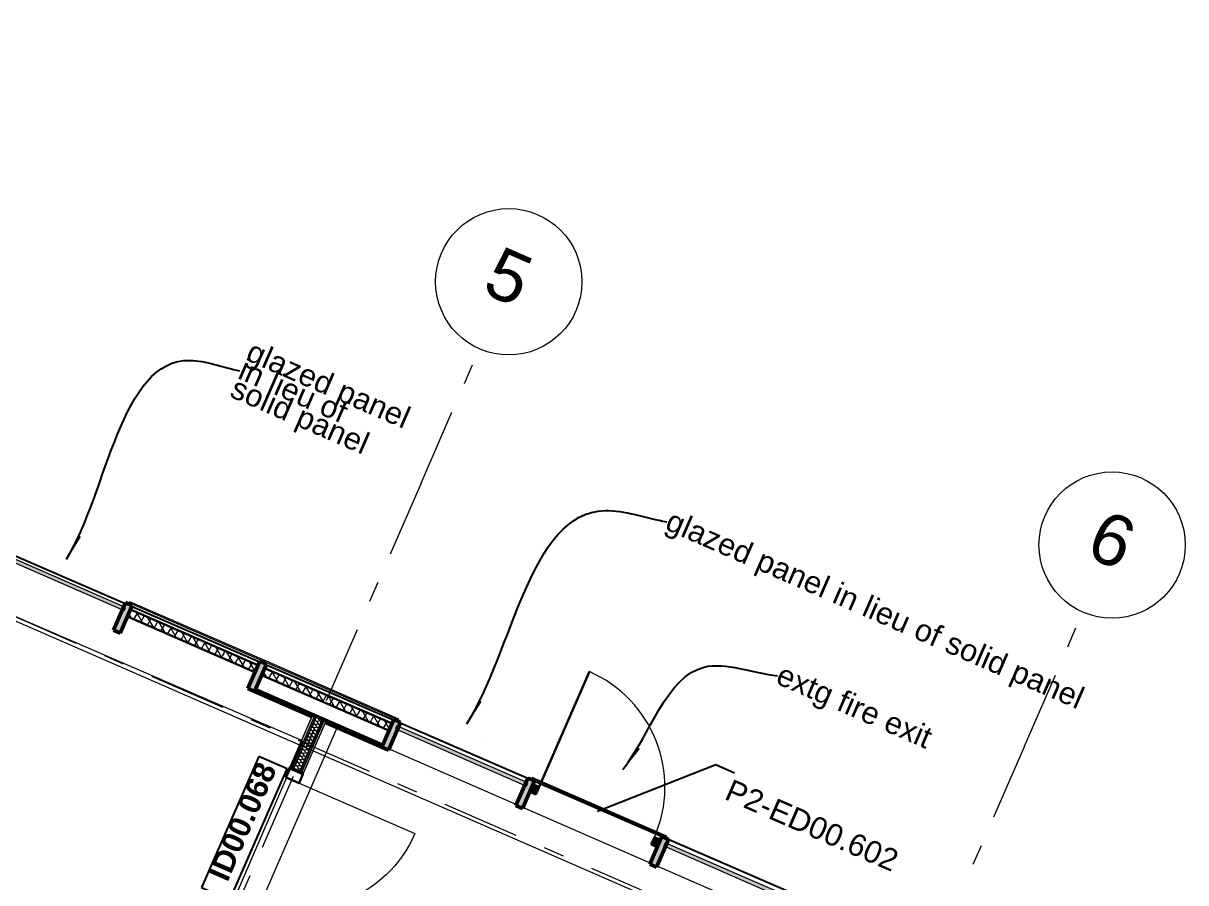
# Model space of a CAD drawing. Header units: millimetres. Extents: x -99530 to 1067232, y -97212 to 137997.
# Drawn here: x 27020 to 34968, y 12111 to 17983 of the extents above; entities that cross this region are included whole.
import ezdxf
from ezdxf.enums import TextEntityAlignment as Align

# ---------------------------------------------------------------- set-up
doc = ezdxf.new("R2010")
doc.units = ezdxf.units.MM
doc.header["$MEASUREMENT"] = 0
doc.linetypes.add('Double Dashed', pattern=[1093.611073, 529.166651, -211.666656, 141.111112, -211.666656])
for name, color, linetype in [('A-15-MG_Structural_Grid', 7, 'Continuous'), ('A-20-M_Floor_Slab', 7, 'Continuous'), ('A-25-M_Curtain_Wall', 7, 'Continuous'), ('A-25-M_Wall_Ext', 7, 'Continuous'), ('A-25-M_Wall_Int', 7, 'Continuous'), ('New_A-05-M_Gross_Int_Siemens', 7, 'Continuous'), ('New_A-25-M_Wall_Int', 7, 'Continuous'), ('New_ArchiCAD Door Markers', 7, 'Continuous'), ('New_ArchiCAD Doors', 7, 'Continuous')]:
    doc.layers.add(name, color=color, linetype=linetype)
for name, color, linetype, lineweight, true_color in [('A-15-MG_Structural_Grid_Pen_No__163', 7, 'Continuous', 0, 0x750077), ('A-25-M_Curtain_Wall_Pen_No__144', 7, 'Continuous', 0, 0xc8c8c8), ('A-25-M_Curtain_Wall_Pen_No__165', 7, 'Continuous', 0, 0x006060), ('A-25-M_Curtain_Wall_Pen_No__27', 7, 'Continuous', 50, 0x2a2a2a), ('A-25-M_Curtain_Wall_Pen_No__43', 7, 'Continuous', 30, 0x444444), ('A-25-M_Wall_Ext_Pen_No__64', 7, 'Continuous', 20, 0x606060), ('A-25-M_Wall_Int_Pen_No__107', 7, 'Continuous', 15, 0xa6a6a6), ('A-25-M_Wall_Int_Pen_No__27', 7, 'Continuous', 50, 0x2a2a2a), ('A-95-P_Text_1_50_GA_Pen_No__46', 7, 'Continuous', 35, 0x444444), ('ArchiCAD Doors_Pen_No__103', 7, 'Continuous', 15, 0xa6a6a6), ('ArchiCAD Doors_Pen_No__43', 7, 'Continuous', 30, 0x444444), ('New_A-05-M_Gross_Int_Siemens_Pen_No__74', 7, 'Continuous', 20, 0x606060), ('New_A-25-M_Wall_Int_Pen_No__107', 7, 'Continuous', 15, 0xa6a6a6), ('New_ArchiCAD Doors_Pen_No__43', 7, 'Continuous', 30, 0x444444), ('New_ArchiCAD Doors_Pen_No__63', 7, 'Continuous', 20, 0x606060)]:
    doc.layers.add(name, color=color, linetype=linetype, lineweight=lineweight, true_color=true_color)
for name, color, linetype, lineweight in [('A-20-M_Floor_Slab_Pen_No__89', 8, 'Continuous', 20), ('A-25-M_Curtain_Wall_Pen_No__1', 7, 'Continuous', 13), ('A-95-P_Text_1_50_GA_Pen_No__85', 8, 'Continuous', 20), ('ArchiCAD Doors_Pen_No__3', 7, 'Continuous', 18), ('G-10-P_Topo_Building_Pen_No__194', 7, 'Continuous', 25), ('G-10-P_Topo_Misc_Pen_No__1', 7, 'Continuous', 13), ('New_A-25-M_Wall_Int_Pen_No__1', 7, 'Continuous', 13), ('New_A-95-P_Text_1_50_GA_Pen_No__1', 7, 'Continuous', 13), ('New_A-95-P_Text_1_50_GA_Pen_No__85', 8, 'Continuous', 20), ('New_ArchiCAD Door Markers_Pen_No__1', 7, 'Continuous', 13), ('New_ArchiCAD Door Markers_Pen_No__5', 7, 'Continuous', 25), ('New_ArchiCAD Doors_Pen_No__1', 7, 'Continuous', 13), ('New_ArchiCAD Zone Stamps_Pen_No__6', 7, 'Continuous', 35)]:
    doc.layers.add(name, color=color, linetype=linetype, lineweight=lineweight)
doc.styles.add('GENERATED_STYLE_1', font='')
doc.styles.add('GENERATED_STYLE_2', font='')
doc.styles.add('GENERATED_STYLE_3', font='')
doc.styles.add('GENERATED_STYLE_4', font='')
doc.styles.get('GENERATED_STYLE_1').set_extended_font_data('Arial', bold=True)
doc.styles.get('GENERATED_STYLE_2').set_extended_font_data('Swis721 BT', bold=True)
doc.styles.get('GENERATED_STYLE_3').set_extended_font_data('Arial')
doc.styles.get('GENERATED_STYLE_4').set_extended_font_data('Swis721 BT')
doc.dimstyles.new('GENERATED_STYLE__2', dxfattribs={"dimtxt": 0.18, "dimasz": 182.4, "dimexe": 0.18, "dimexo": 0.0625, "dimgap": 0.09, "dimtad": 0, "dimtih": 1, "dimtoh": 1, "dimdec": 4, "dimzin": 0, "dimdsep": 46, "dimcen": 0.09, "dimadec": 0, "dimazin": 0, "dimtfac": 1, "dimtdec": 4, "dimtmove": 0, "dimatfit": 3, "dimldrblk": 'ARROWHEAD_5', "dimfxl": 1, "dimtolj": 1, "dimtzin": 0, "dimarcsym": 0})
doc.dimstyles.new('GENERATED_STYLE__4', dxfattribs={"dimtxt": 0.18, "dimasz": 273.6, "dimexe": 0.18, "dimexo": 0.0625, "dimgap": 0.09, "dimtad": 0, "dimtih": 1, "dimtoh": 1, "dimdec": 4, "dimzin": 0, "dimdsep": 46, "dimcen": 0.09, "dimadec": 0, "dimazin": 0, "dimtfac": 1, "dimtdec": 4, "dimtmove": 0, "dimatfit": 3, "dimldrblk": 'ARROWHEAD_5', "dimfxl": 1, "dimtolj": 1, "dimtzin": 0, "dimarcsym": 0})
pattern_1 = [(60, (0, 0), (-43.30127, 25), []), (120, (0, 0), (43.30127, 25), [])]
pattern_2 = [(103.994, (0, 0), (-1137.956, 451.32), [0, -965.2, 0, -1079.5, 0, -1031.875]), (73.994, (0, 0), (-1195.13, 1745.31), [0, -520.7, 0, -869.95, 0, -333.375]), (33.994, (-311.5, -716.2), (785.414, 1814.82), [0, -317.5, 0, -1143, 0, -1492.25]), (23.994, (-311.5, -716.2), (250.28, 1972.77), [0, -158.75, 0, -749.3, 0, -857.25])]

# ---------------------------------------------------------------- blocks, each defined once
blk = doc.blocks.new('Meeting Room_INB 0202_7_1', base_point=(29993.7, 8916.2))
at = {"layer": 'New_A-05-M_Gross_Int_Siemens_Pen_No__74', "linetype": 'Continuous'}
for p, q in [((29168.4, 13178.4), (26274.8, 6542.4)), ((33142, 11445.7), (29168.4, 13178.4))]:
    blk.add_line(p, q, dxfattribs=at)
at = {"layer": 'New_ArchiCAD Zone Stamps_Pen_No__6'}
for tag, height, style, p in [('ROOM_NAME', 250, 'GENERATED_STYLE_1', (29370.5, 10384.4)), ('zoneNameLine2', 250, 'GENERATED_STYLE_1', (29182.1, 9952.3)), ('ROOM_NUMBER', 200, 'GENERATED_STYLE_3', (28993.7, 9531.6)), ('measuredAreaCode', 200, 'GENERATED_STYLE_3', (28836.6, 9171.5)), ('DUMMY_649', 200, 'GENERATED_STYLE_3', (29144, 9037.4)), ('DUMMY_650', 200, 'GENERATED_STYLE_3', (29633.4, 8824)), ('DUMMY_651', 133.3, 'GENERATED_STYLE_3', (29912.7, 8717.5))]:
    blk.add_attdef(tag, text='', height=height, rotation=336.44041, dxfattribs=dict(at, style=style)).set_placement(p, align=Align.TOP_LEFT)
blk = doc.blocks.new('Siemens Lounge_INB 0201_9_1', base_point=(22025, 10315.2))
at = {"layer": 'New_A-05-M_Gross_Int_Siemens_Pen_No__74', "linetype": 'Continuous'}
for p, q in [((28930, 13080.2), (19385, 17211.5)), ((24453.4, 2715.5), (28930, 13080.2))]:
    blk.add_line(p, q, dxfattribs=at)
at = {"layer": 'New_ArchiCAD Zone Stamps_Pen_No__6'}
for tag, height, style, p in [('ROOM_NAME', 250, 'GENERATED_STYLE_1', (21227, 11859.6)), ('zoneNameLine2', 250, 'GENERATED_STYLE_1', (21038.6, 11427.5)), ('ROOM_NUMBER', 200, 'GENERATED_STYLE_3', (20850.1, 11006.8)), ('measuredAreaCode', 200, 'GENERATED_STYLE_3', (20693.1, 10646.7)), ('DUMMY_649', 200, 'GENERATED_STYLE_3', (21000.5, 10512.7)), ('DUMMY_650', 200, 'GENERATED_STYLE_3', (21629.7, 10238.3)), ('DUMMY_651', 133.3, 'GENERATED_STYLE_3', (21909, 10131.8))]:
    blk.add_attdef(tag, text='', height=height, rotation=336.44041, dxfattribs=dict(at, style=style)).set_placement(p, align=Align.TOP_LEFT)
blk = doc.blocks.new('Slab_1_1', base_point=(376.7, -362.2))
at = {"layer": 'A-20-M_Floor_Slab_Pen_No__89', "linetype": 'Continuous', "flags": 128}
blk.add_lwpolyline([(376.7, -362.2), (7790.9, 6537.3), (7705.8, 6629.2), (10938.2, 9637.2), (15227.2, 7766.9), (19349.1, 17219.8), (53673.3, 2252.7), (53966.7, 2124.8), (49754.8, -7534.4), (49461.5, -7406.5), (44390.1, -19036.6), (3614.3, -1256.3), (3424.6, -1691.3)], close=True, dxfattribs=at)
blk = doc.blocks.new('Curtain Wall_1_1')
at = {"layer": 'A-25-M_Curtain_Wall', "linetype": 'Continuous', "lineweight": 0, "true_color": 0x000000}
h = blk.add_hatch(dxfattribs=at)
h.set_pattern_fill('Batt_Insulation_0001', color=178, style=0, pattern_type=2)
h.set_pattern_definition(pattern_1)
h.paths.add_polyline_path([(28624.6, 13597.9), (27753.8, 13977.6), (27733, 13929.9), (28603.8, 13550.2)])
h = blk.add_hatch(dxfattribs=at)
h.set_pattern_fill('Batt_Insulation_0001', color=178, style=0, pattern_type=2)
h.set_pattern_definition(pattern_1)
h.paths.add_polyline_path([(29541.3, 13198.3), (28670.4, 13577.9), (28649.6, 13530.3), (29520.5, 13150.6)])
at = {"layer": 'A-25-M_Curtain_Wall_Pen_No__144', "linetype": 'Continuous'}
for points in [[(27719.9, 14025.1), (27638, 13837.1), (27683.8, 13817.2), (27765.7, 14005.1)], [(28636.6, 13625.4), (28554.7, 13437.5), (28600.5, 13417.5), (28682.4, 13605.4)], [(29553.3, 13225.8), (29471.3, 13037.9), (29517.2, 13017.9), (29599.1, 13205.8)], [(30469.9, 12826.1), (30388, 12638.2), (30433.8, 12618.2), (30515.8, 12806.2)], [(31386.6, 12426.5), (31304.7, 12238.6), (31350.5, 12218.6), (31432.4, 12406.5)]]:
    blk.add_hatch(color=256, dxfattribs=at).paths.add_polyline_path(points)
at = {"layer": 'A-25-M_Curtain_Wall_Pen_No__165', "linetype": 'Continuous', "lineweight": 0, "true_color": 0x001818}
for points in [[(26815.6, 14360.4), (27710.2, 13970.4), (27719.8, 13992.4), (26825.2, 14382.4)], [(29565.6, 13161.5), (30460.3, 12771.4), (30469.9, 12793.4), (29575.2, 13183.5)], [(31398.9, 12362.2), (32293.6, 11972.2), (32303.2, 11994.2), (31408.5, 12384.2)]]:
    blk.add_hatch(color=168, dxfattribs=at).paths.add_polyline_path(points)
at = {"layer": 'ArchiCAD Doors_Pen_No__103', "linetype": 'Continuous'}
for points in [[(30483.8, 12732.8), (30525, 12714.8), (30547, 12765.3), (30505.8, 12783.2)], [(31376.6, 12403.6), (31335.4, 12421.6), (31313.4, 12371.2), (31354.6, 12353.2)]]:
    blk.add_hatch(color=256, dxfattribs=at).paths.add_polyline_path(points)
at = {"layer": 'A-25-M_Curtain_Wall_Pen_No__1', "linetype": 'Continuous'}
for p, q in [((26815.6, 14360.4), (27710.2, 13970.4)), ((27719.8, 13992.4), (26825.2, 14382.4)), ((27710.2, 13970.4), (27719.8, 13992.4)), ((29575.2, 13183.5), (29565.6, 13161.5)), ((29565.6, 13161.5), (30460.3, 12771.4)), ((30469.9, 12793.4), (29575.2, 13183.5)), ((30460.3, 12771.4), (30469.9, 12793.4)), ((31408.5, 12384.2), (31398.9, 12362.2)), ((31398.9, 12362.2), (32293.6, 11972.2)), ((32303.2, 11994.2), (31408.5, 12384.2))]:
    blk.add_line(p, q, dxfattribs=at)
at = {"layer": 'A-25-M_Curtain_Wall_Pen_No__27', "linetype": 'Continuous'}
for p, q in [((27719.9, 14025.1), (27638, 13837.1)), ((27683.8, 13817.2), (27765.7, 14005.1)), ((27765.7, 14005.1), (27719.9, 14025.1)), ((27638, 13837.1), (27683.8, 13817.2)), ((28636.6, 13625.4), (28554.7, 13437.5)), ((28600.5, 13417.5), (28682.4, 13605.4)), ((28682.4, 13605.4), (28636.6, 13625.4)), ((28554.7, 13437.5), (28600.5, 13417.5)), ((29553.3, 13225.8), (29471.3, 13037.9)), ((29517.2, 13017.9), (29599.1, 13205.8)), ((29599.1, 13205.8), (29553.3, 13225.8)), ((29471.3, 13037.9), (29517.2, 13017.9)), ((30469.9, 12826.1), (30388, 12638.2)), ((30433.8, 12618.2), (30515.8, 12806.2)), ((30515.8, 12806.2), (30469.9, 12826.1)), ((30388, 12638.2), (30433.8, 12618.2)), ((31386.6, 12426.5), (31304.7, 12238.6)), ((31350.5, 12218.6), (31432.4, 12406.5)), ((31432.4, 12406.5), (31386.6, 12426.5)), ((31304.7, 12238.6), (31350.5, 12218.6))]:
    blk.add_line(p, q, dxfattribs=at)
at = {"layer": 'A-25-M_Curtain_Wall_Pen_No__43', "linetype": 'Continuous'}
for p, q in [((28603.8, 13550.2), (27733, 13929.9)), ((27753.8, 13977.6), (28624.6, 13597.9)), ((29520.5, 13150.6), (28649.6, 13530.3)), ((28670.4, 13577.9), (29541.3, 13198.3))]:
    blk.add_line(p, q, dxfattribs=at)
at = {"layer": 'ArchiCAD Doors_Pen_No__3', "linetype": 'Continuous'}
blk.add_arc((30547, 12765.3), 860, 336.44455, 66.44455, dxfattribs=at)
at = {"layer": 'ArchiCAD Doors_Pen_No__43', "linetype": 'Continuous'}
for p, q in [((30547, 12765.3), (30890.7, 13553.6)), ((30505.8, 12783.2), (30483.8, 12732.8)), ((30483.8, 12732.8), (30525, 12714.8)), ((30547, 12765.3), (30505.8, 12783.2)), ((30525, 12714.8), (30547, 12765.3)), ((31335.4, 12421.6), (31313.4, 12371.2)), ((31376.6, 12403.6), (31335.4, 12421.6)), ((31354.6, 12353.2), (31376.6, 12403.6)), ((31313.4, 12371.2), (31354.6, 12353.2))]:
    blk.add_line(p, q, dxfattribs=at)
blk = doc.blocks.new('*X257')
at = {"layer": 'New_A-25-M_Wall_Int_Pen_No__107', "linetype": 'Continuous'}
for p, q in [((29020.1, 13193.2), (29031.7, 13195.9)), ((29027.7, 13210.6), (29033.6, 13200.3)), ((29029.6, 13215), (29041.2, 13217.7)), ((29041.3, 13225.3), (29043.1, 13222.1)), ((28989.6, 13123.3), (28995.5, 13113)), ((28991.5, 13127.7), (29003.1, 13130.4)), ((28999.1, 13145.2), (29005, 13134.8)), ((29001, 13149.5), (29012.6, 13152.3)), ((29008.7, 13167), (29014.5, 13156.6)), ((29010.6, 13171.4), (29022.1, 13174.1)), ((29018.2, 13188.8), (29024, 13178.5)), ((28951.6, 13036), (28957.4, 13025.7)), ((28953.5, 13040.4), (28965, 13043.1)), ((28961.1, 13057.9), (28966.9, 13047.5)), ((28963, 13062.2), (28974.6, 13065)), ((28970.6, 13079.7), (28976.5, 13069.3)), ((28972.5, 13084.1), (28984.1, 13086.8)), ((28980.1, 13101.5), (28986, 13091.2)), ((28982, 13105.9), (28993.6, 13108.6)), ((28915.4, 12953.1), (28927, 12955.8)), ((28923, 12970.6), (28928.9, 12960.2)), ((28924.9, 12974.9), (28936.5, 12977.7)), ((28932.5, 12992.4), (28938.4, 12982)), ((28934.4, 12996.8), (28946, 12999.5)), ((28942, 13014.2), (28947.9, 13003.9)), ((28943.9, 13018.6), (28955.5, 13021.3)), ((28884.9, 12883.3), (28886.8, 12879.9)), ((28886.8, 12887.6), (28898.4, 12890.4)), ((28894.5, 12905.1), (28900.3, 12894.7)), ((28896.4, 12909.5), (28907.9, 12912.2)), ((28904, 12926.9), (28909.8, 12916.6)), ((28905.9, 12931.3), (28917.5, 12934)), ((28913.5, 12948.7), (28919.4, 12938.4))]:
    blk.add_line(p, q, dxfattribs=at)
for centre, start, end in [((29007.8, 13182.9), 29.57051, 283.31031), ((29017.3, 13204.8), 29.57051, 283.31031), ((29026.8, 13226.6), 133.73127, 283.31031), ((29034.4, 13184.3), 336.44041, 103.31031), ((29043.9, 13206.2), 209.57051, 336.44041), ((29043.9, 13206.2), 336.44041, 103.31031), ((29053.4, 13228), 209.57051, 298.56511), ((28979.3, 13117.5), 29.57051, 283.31031), ((28988.8, 13139.3), 29.57051, 283.31031), ((28998.3, 13161.1), 29.57051, 283.31031), ((29005.8, 13118.9), 209.57051, 336.44041), ((29005.8, 13118.9), 336.44041, 103.31031), ((29015.4, 13140.7), 209.57051, 336.44041), ((29015.4, 13140.7), 336.44041, 103.31031), ((29024.9, 13162.5), 209.57051, 336.44041), ((29024.9, 13162.5), 336.44041, 103.31031), ((29034.4, 13184.3), 209.57051, 336.44041), ((28941.2, 13030.2), 29.57051, 283.31031), ((28950.7, 13052), 29.57051, 283.31031), ((28960.2, 13073.8), 29.57051, 283.31031), ((28969.7, 13095.6), 29.57051, 283.31031), ((28967.8, 13031.6), 336.44041, 103.31031), ((28977.3, 13053.4), 209.57051, 336.44041), ((28977.3, 13053.4), 336.44041, 103.31031), ((28986.8, 13075.2), 209.57051, 336.44041), ((28986.8, 13075.2), 336.44041, 103.31031), ((28996.3, 13097), 209.57051, 336.44041), ((28996.3, 13097), 336.44041, 103.31031), ((28903.1, 12942.9), 29.57051, 283.31031), ((28912.6, 12964.7), 29.57051, 283.31031), ((28922.2, 12986.5), 29.57051, 283.31031), ((28931.7, 13008.3), 29.57051, 283.31031), ((28929.7, 12944.3), 336.44041, 103.31031), ((28939.2, 12966.1), 209.57051, 336.44041), ((28939.2, 12966.1), 336.44041, 103.31031), ((28948.7, 12987.9), 209.57051, 336.44041), ((28948.7, 12987.9), 336.44041, 103.31031), ((28958.3, 13009.7), 209.57051, 336.44041), ((28958.3, 13009.7), 336.44041, 103.31031), ((28967.8, 13031.6), 209.57051, 336.44041), ((28874.6, 12877.4), 29.57051, 119.25309), ((28884.1, 12899.2), 29.57051, 283.31031), ((28893.6, 12921), 29.57051, 283.31031), ((28901.2, 12878.8), 336.44041, 103.31031), ((28910.7, 12900.6), 209.57051, 336.44041), ((28910.7, 12900.6), 336.44041, 103.31031), ((28920.2, 12922.4), 209.57051, 336.44041), ((28920.2, 12922.4), 336.44041, 103.31031), ((28929.7, 12944.3), 209.57051, 336.44041), ((28901.2, 12878.8), 313.13842, 336.44041)]:
    blk.add_arc(centre, 11.9, start, end, dxfattribs=at)
blk = doc.blocks.new('Door 19_3')
at = {"layer": 'New_ArchiCAD Doors_Pen_No__1', "linetype": 'Continuous'}
for p, q in [((-505, -15), (-505, 0)), ((505, -15), (505, 0)), ((-505, -16), (-505, -15)), ((-505, -26), (-505, -16)), ((-505, -76), (-505, -26)), ((-505, -86), (-505, -76)), ((505, -16), (505, -15)), ((505, -26), (505, -16)), ((505, -76), (505, -26)), ((505, -86), (505, -76)), ((-505, -87), (-505, -86)), ((-505, -102), (-505, -87)), ((505, -87), (505, -86)), ((505, -102), (505, -87))]:
    blk.add_line(p, q, dxfattribs=at)
at = {"layer": 'New_ArchiCAD Doors_Pen_No__43', "linetype": 'Continuous'}
for p, q in [((-498, 0), (-505, 0)), ((-505, 0), (-505, -102)), ((-432, 0), (-498, 0)), ((-498, 0), (-498, -102)), ((-432, -102), (-432, 0)), ((498, 0), (432, 0)), ((432, 0), (432, -102)), ((498, 0), (505, 0)), ((498, -102), (498, 0)), ((505, 0), (505, -102)), ((-498, -102), (-505, -102)), ((-498, -102), (-432, -102)), ((432, -102), (498, -102)), ((498, -102), (505, -102))]:
    blk.add_line(p, q, dxfattribs=at)
at = {"layer": 'New_ArchiCAD Doors_Pen_No__63', "linetype": 'Continuous'}
blk.add_line((432, 0), (432, 864), dxfattribs=at)
blk.add_arc((432, 0), 864, 90, 180, dxfattribs=at)
blk = doc.blocks.new('Door Stamp 17_4')
at = {"layer": 'New_ArchiCAD Door Markers_Pen_No__5', "linetype": 'Continuous'}
for p, q in [((488.6, -113.9), (-488.6, -113.9)), ((-488.6, -113.9), (-488.6, -325.7)), ((488.6, -113.9), (-488.6, -113.9)), ((488.6, -325.7), (488.6, -113.9)), ((-488.6, -325.7), (488.6, -325.7))]:
    blk.add_line(p, q, dxfattribs=at)
at = {"layer": 'New_ArchiCAD Door Markers_Pen_No__1', "style": 'GENERATED_STYLE_2'}
blk.add_attdef('AC_WIDO_ID', text='', height=150, rotation=180, dxfattribs=at).set_placement((429.7, -69.3), align=Align.BOTTOM_LEFT)
blk = doc.blocks.new('Wall_30_1', base_point=(29086.3, 13205.7))
at = {"layer": 'New_A-25-M_Wall_Int_Pen_No__107', "linetype": 'Continuous'}
for points in [[(28992.8, 13246.4), (28841.6, 12899.6), (28855.4, 12893.6), (29006.6, 13240.4)], [(29072.6, 13211.7), (28921.4, 12864.8), (28935.1, 12858.8), (29086.3, 13205.7)]]:
    blk.add_hatch(color=256, dxfattribs=at).paths.add_polyline_path(points)
at = {"layer": 'New_A-25-M_Wall_Int_Pen_No__107', "linetype": 'Continuous', "lineweight": 0, "true_color": 0x535353}
for points in [[(29006.6, 13240.4), (28855.4, 12893.6), (28856.3, 12893.2), (29007.5, 13240)], [(29071.7, 13212.1), (28920.5, 12865.2), (28921.4, 12864.8), (29072.6, 13211.7)]]:
    blk.add_hatch(color=251, dxfattribs=at).paths.add_polyline_path(points)
at = {"layer": 'New_A-25-M_Wall_Int_Pen_No__1', "linetype": 'Continuous'}
for p, q in [((29006.6, 13240.4), (28855.4, 12893.6)), ((29007.5, 13240), (28856.3, 12893.2)), ((29016.7, 13236), (28865.5, 12889.2)), ((29062.5, 13216), (28911.3, 12869.2)), ((29071.7, 13212.1), (28920.5, 12865.2)), ((29072.6, 13211.7), (28921.4, 12864.8)), ((28841.6, 12899.6), (28855.4, 12893.6)), ((28855.4, 12893.6), (28856.3, 12893.2)), ((28856.3, 12893.2), (28865.5, 12889.2)), ((28865.5, 12889.2), (28911.3, 12869.2)), ((28911.3, 12869.2), (28920.5, 12865.2)), ((28920.5, 12865.2), (28921.4, 12864.8)), ((28921.4, 12864.8), (28935.1, 12858.8))]:
    blk.add_line(p, q, dxfattribs=at)
at = {"layer": 'New_A-25-M_Wall_Int_Pen_No__1', "linetype": 'Continuous', "flags": 128}
for points in [[(28992.8, 13246.4), (28841.6, 12899.6)], [(28935.1, 12858.8), (29086.3, 13205.7)]]:
    blk.add_lwpolyline(points, dxfattribs=at)
at = {"layer": 'New_A-25-M_Wall_Int', "color": 250, "lineweight": 50, "true_color": 0x2a2a2a}
blk.add_blockref('*X257', (0, 0), dxfattribs=at)
at = {"layer": 'New_ArchiCAD Door Markers'}
ref = blk.add_blockref('Door Stamp 17_4', (28733.3, 12395.9), dxfattribs=dict(at, rotation=246.4404115839914))
ref.add_attrib('AC_WIDO_ID', 'ID00.068', dxfattribs={"layer": 'New_ArchiCAD Door Markers_Pen_No__1', "color": 7, "height": 150, "rotation": 66.44041, "style": 'GENERATED_STYLE_2'}).set_placement((28457.1, 12092.2), align=Align.BOTTOM_LEFT)
at = {"layer": 'New_ArchiCAD Doors', "color": 251, "linetype": 'Continuous', "lineweight": 20, "true_color": 0x606060, "xscale": -1, "zscale": 1000, "rotation": 246.4404115839914}
blk.add_blockref('Door 19_3', (28733.3, 12395.9), dxfattribs=at)
blk = doc.blocks.new('*X316')
at = {"layer": 'New_A-25-M_Wall_Int_Pen_No__107', "linetype": 'Continuous'}
for p, q in [((29020.1, 13236.4), (29019, 13235)), ((29026.2, 13238.5), (29020.1, 13236.4)), ((29024.9, 13248.8), (29024.6, 13246.7)), ((29024.6, 13246.7), (29027.2, 13240.8)), ((29032.6, 13237), (29026.2, 13238.5)), ((29027.2, 13240.8), (29032.6, 13237.1)), ((29032.6, 13237.1), (29039.1, 13236.8)), ((29037.2, 13232.5), (29032.6, 13237)), ((29037.2, 13232.5), (29041.3, 13225.3)), ((29039.1, 13236.8), (29047.7, 13238.9)), ((29059, 13217.6), (29060.2, 13218.2)), ((29060.2, 13218.2), (29062.6, 13220.4)), ((29062.6, 13220.4), (29064.3, 13223.2)), ((29064.3, 13223.2), (29065.2, 13226.4)), ((29065.2, 13229.7), (29064.7, 13231.5)), ((29065.2, 13226.4), (29065.2, 13229.7))]:
    blk.add_line(p, q, dxfattribs=at)
blk = doc.blocks.new('Wall_60_1', base_point=(28600.5, 13417.5))
at = {"layer": 'A-25-M_Wall_Int_Pen_No__107', "linetype": 'Continuous'}
h = blk.add_hatch(dxfattribs=at)
h.set_pattern_fill('613_01__ad_AR_SAND_0001', color=256, style=0, pattern_type=2)
h.set_pattern_definition(pattern_2)
h.paths.add_polyline_path([(28998.8, 13260.2), (28606.5, 13431.3), (28600.5, 13417.5), (28992.8, 13246.4)])
h = blk.add_hatch(dxfattribs=at)
h.set_pattern_fill('613_01__ad_AR_SAND_0001', color=256, style=0, pattern_type=2)
h.set_pattern_definition(pattern_2)
h.paths.add_polyline_path([(29086.3, 13205.7), (29471.3, 13037.8), (29477.3, 13051.5), (29092.3, 13219.4)])
at = {"layer": 'New_A-25-M_Wall_Int_Pen_No__107', "linetype": 'Continuous'}
for points in [[(29012.6, 13254.2), (28998.8, 13260.2), (28992.8, 13246.4), (29006.6, 13240.4)], [(29092.3, 13219.4), (29078.6, 13225.4), (29072.6, 13211.7), (29086.3, 13205.7)]]:
    blk.add_hatch(color=256, dxfattribs=at).paths.add_polyline_path(points)
at = {"layer": 'New_A-25-M_Wall_Int_Pen_No__107', "linetype": 'Continuous', "lineweight": 0, "true_color": 0x535353}
for points in [[(29013.5, 13253.8), (29012.6, 13254.2), (29006.6, 13240.4), (29007.5, 13240)], [(29078.6, 13225.4), (29077.7, 13225.8), (29071.7, 13212.1), (29072.6, 13211.7)]]:
    blk.add_hatch(color=251, dxfattribs=at).paths.add_polyline_path(points)
at = {"layer": 'A-25-M_Wall_Int_Pen_No__27', "linetype": 'Continuous', "flags": 128}
for points in [[(28606.5, 13431.3), (28600.5, 13417.5)], [(28600.5, 13417.5), (28992.8, 13246.4)], [(29477.3, 13051.5), (28606.5, 13431.3)], [(29086.3, 13205.7), (29471.3, 13037.8)], [(29471.3, 13037.8), (29477.3, 13051.5)]]:
    blk.add_lwpolyline(points, dxfattribs=at)
at = {"layer": 'New_A-25-M_Wall_Int_Pen_No__1', "linetype": 'Continuous'}
for p, q in [((28998.8, 13260.2), (28992.8, 13246.4)), ((29006.6, 13240.4), (29012.6, 13254.2)), ((29007.5, 13240), (29013.5, 13253.8)), ((29016.7, 13236), (29022.7, 13249.8)), ((29062.5, 13216), (29068.5, 13229.8)), ((29071.7, 13212.1), (29077.7, 13225.8)), ((29072.6, 13211.7), (29078.6, 13225.4)), ((29086.3, 13205.7), (29092.3, 13219.4))]:
    blk.add_line(p, q, dxfattribs=at)
at = {"layer": 'A-25-M_Wall_Int', "color": 250, "lineweight": 50, "true_color": 0x2a2a2a}
blk.add_blockref('*X316', (0, 0), dxfattribs=at)
blk = doc.blocks.new('Solar Shade Straight 19_3')
at = {"layer": 'A-25-M_Wall_Ext_Pen_No__64', "linetype": 'Continuous'}
for p, q in [((1005, -3.5), (0, -3.5)), ((0, -3.5), (0, -10.5)), ((0, -10.5), (1005, -10.5)), ((1005, -10.5), (1005, -3.5))]:
    blk.add_line(p, q, dxfattribs=at)
blk = doc.blocks.new('Standard grid marker')
at = {"layer": 'A-15-MG_Structural_Grid_Pen_No__163', "linetype": 'Double Dashed'}
for q in [(0, 0), (29726, 0)]:
    blk.add_line((1000, 0), q, dxfattribs=at)
at = {"layer": 'A-15-MG_Structural_Grid_Pen_No__163', "linetype": 'Continuous'}
blk.add_circle((-500, 0), 500, dxfattribs=at)
at = {"layer": 'A-15-MG_Structural_Grid_Pen_No__163', "linetype": 'Double Dashed'}
blk.add_point((1000, 0), dxfattribs=at)
blk.add_point((1000, 0), dxfattribs=at)
at = {"layer": 'A-15-MG_Structural_Grid_Pen_No__163', "style": 'GENERATED_STYLE_4'}
for tag, p in [('AC_MarkerText_1_0', (-500, 41.2)), ('AC_MarkerText_1_1', (31226, 41.2))]:
    blk.add_attdef(tag, text='', height=350, rotation=90, dxfattribs=at).set_placement(p, align=Align.MIDDLE_CENTER)
blk = doc.blocks.new('Standard grid marker_2')
at = {"layer": 'A-15-MG_Structural_Grid_Pen_No__163', "linetype": 'Double Dashed'}
blk.add_line((1909.1, 0), (86140.3, 0), dxfattribs=at)
at = {"layer": 'A-15-MG_Structural_Grid_Pen_No__163', "style": 'GENERATED_STYLE_4'}
for tag, p in [('AC_MarkerText_1_0', (-500, 952.5)), ('AC_MarkerText_1_1', (88549.4, 952.5))]:
    blk.add_attdef(tag, text='', height=350, rotation=360, dxfattribs=at).set_placement(p, align=Align.MIDDLE_CENTER)
blk = doc.blocks.new('ARROWHEAD_5')
at = {"color": 0, "linetype": 'Continuous', "lineweight": 0}
blk.add_line((0, 0), (-1, 0), dxfattribs=at)
blk.add_solid([(-1, 0.2679), (0, 0), (-1, -0.2679), (-1, 0.2679)], dxfattribs=at)

msp = doc.modelspace()

# ---------------------------------------------------------------- linework, layer by layer
at = {"layer": 'G-10-P_Topo_Building_Pen_No__194', "linetype": 'Continuous'}
msp.add_line((54298.8, 2500), (19117.5, 17741.7), dxfattribs=at)
at = {"layer": 'G-10-P_Topo_Misc_Pen_No__1', "linetype": 'Continuous'}
msp.add_line((30197.2, 13082.8), (30197.2, 13082.8), dxfattribs=at)

# ---------------------------------------------------------------- block references
at = {"layer": 'A-15-MG_Structural_Grid', "color": 8, "linetype": 'Continuous', "lineweight": 15, "zscale": 1000, "rotation": 336.440411583993}
msp.add_blockref('Standard grid marker_2', (8103.9, 22153.2), dxfattribs=at)
at = {"layer": 'A-15-MG_Structural_Grid', "color": 8, "linetype": 'Continuous', "lineweight": 15}
ref = msp.add_blockref('Standard grid marker', (30139.5, 15758.5), dxfattribs=dict(at, zscale=1000, rotation=246.440411583993))
ref.add_attrib('AC_MarkerText_1', '5', dxfattribs={"layer": 'A-15-MG_Structural_Grid_Pen_No__163', "color": 216, "true_color": 0x750077, "height": 350, "rotation": 336.44041, "style": 'GENERATED_STYLE_4'}).set_placement((30339.3, 16253.6), align=Align.MIDDLE_CENTER)
ref = msp.add_blockref('Standard grid marker', (34264.4, 13959.8), dxfattribs=dict(at, zscale=1000, rotation=246.440411583993))
ref.add_attrib('AC_MarkerText_1', '6', dxfattribs={"layer": 'A-15-MG_Structural_Grid_Pen_No__163', "color": 216, "true_color": 0x750077, "height": 350, "rotation": 336.44041, "style": 'GENERATED_STYLE_4'}).set_placement((34464.2, 14454.9), align=Align.MIDDLE_CENTER)
at = {"layer": 'A-20-M_Floor_Slab', "color": 8, "linetype": 'Continuous', "lineweight": 20}
msp.add_blockref('Slab_1_1', (376.7, -362.2), dxfattribs=at)
at = {"layer": 'A-25-M_Curtain_Wall', "linetype": 'Continuous', "lineweight": 0}
msp.add_blockref('Curtain Wall_1_1', (0, 0), dxfattribs=at)
at = {"layer": 'A-25-M_Wall_Ext', "color": 251, "linetype": 'Continuous', "lineweight": 20, "true_color": 0x606060, "zscale": 1000}
for p, rotation in [((28666.7, 13619.4), 156.4404115839872), ((29583.3, 13219.7), 156.4404115839872), ((31416.4, 12419.6), 156.4404115839912)]:
    msp.add_blockref('Solar Shade Straight 19_3', p, dxfattribs=dict(at, rotation=rotation))
at = {"layer": 'A-25-M_Wall_Int', "color": 250, "lineweight": 50, "true_color": 0x2a2a2a}
msp.add_blockref('Wall_60_1', (28600.5, 13417.5), dxfattribs=at)
at = {"layer": 'New_A-05-M_Gross_Int_Siemens', "linetype": 'Continuous'}
for name, p in [('Siemens Lounge_INB 0201_9_1', (22025, 10315.2)), ('Meeting Room_INB 0202_7_1', (29993.7, 8916.2))]:
    msp.add_blockref(name, p, dxfattribs=at)
at = {"layer": 'New_A-25-M_Wall_Int', "color": 250, "lineweight": 50, "true_color": 0x2a2a2a}
msp.add_blockref('Wall_30_1', (29086.3, 13205.7), dxfattribs=at)

# ---------------------------------------------------------------- texts
at = {"layer": 'A-95-P_Text_1_50_GA_Pen_No__46', "linetype": 'Continuous', "insert": (31882.7, 12861.9), "char_height": 150, "attachment_point": 4, "rotation": 336.49416, "line_spacing_factor": 0.947048, "style": 'GENERATED_STYLE_4'}
msp.add_mtext('\\A1;{\\fSwis721 BT|b0|i0|c0|p34;\\P\\fSwis721 BT|b0|i0|c0|p34;P2-ED00.602}', dxfattribs=at)
at = {"layer": 'New_A-95-P_Text_1_50_GA_Pen_No__1', "linetype": 'Continuous', "insert": (28499.3, 15608.2), "char_height": 150, "width": 1227.616, "attachment_point": 4, "rotation": 336.44041, "line_spacing_factor": 0.546586, "style": 'GENERATED_STYLE_4'}
msp.add_mtext('\\A1;{\\fSwis721 BT|b0|i0|c0|p34;glazed panel in lieu of solid panel}', dxfattribs=at)
at = {"layer": 'New_A-95-P_Text_1_50_GA_Pen_No__1', "linetype": 'Continuous', "char_height": 150, "attachment_point": 4, "rotation": 336.44041, "style": 'GENERATED_STYLE_4'}
for s, insert in [('\\A1;{\\fSwis721 BT|b0|i0|c0|p34;glazed panel in lieu of solid panel}', (31420.3, 14576.6)), ('\\A1;{\\fSwis721 BT|b0|i0|c0|p34;extg fire exit}', (32176.3, 13524.6))]:
    msp.add_mtext(s, dxfattribs=dict(at, insert=insert))

# ---------------------------------------------------------------- leaders
at = {"layer": 'A-95-P_Text_1_50_GA_Pen_No__85', "linetype": 'Continuous', "annotation_type": 0, "has_hookline": 1, "hookline_direction": 0, "text_width": 1500, "horizontal_direction": (0.917019, -0.398843, 0)}
msp.add_leader([(30945.6, 12600.8), (31755.1, 12919.6), (31882.6, 12861.9)], dimstyle='GENERATED_STYLE__4', dxfattribs=at)
at = {"layer": 'New_A-95-P_Text_1_50_GA_Pen_No__85', "linetype": 'Continuous', "path_type": 1, "annotation_type": 0, "has_hookline": 1, "hookline_direction": 0, "horizontal_direction": (0.916645, -0.399703, 0)}
for points, text_width in [([(27315.9, 14322.4), (28161.5, 15680.2), (28499.2, 15608.2)], 1200), ([(30051.9, 13196.3), (30998.1, 14654.2), (31420.2, 14576.6)], 4050), ([(31119.1, 12884.9), (31675.8, 13584.5), (32176.2, 13524.6)], 1492.9)]:
    msp.add_leader(points, dimstyle='GENERATED_STYLE__2', dxfattribs=dict(at, text_width=text_width))

doc.saveas('drawing.dxf')
